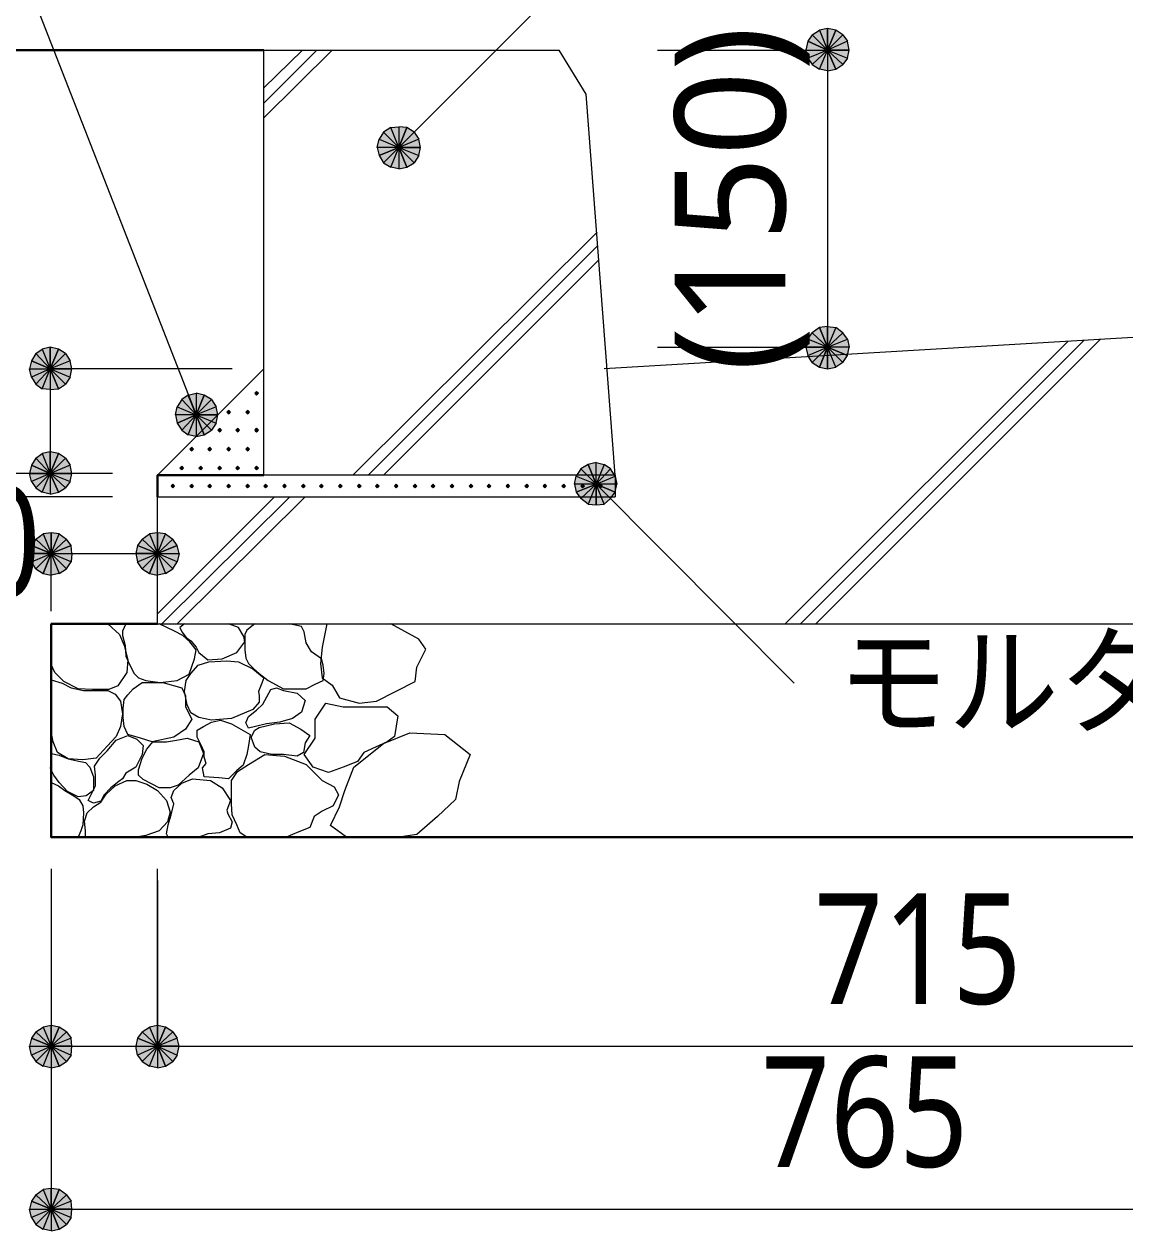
# Model space of a CAD drawing. Header units: millimetres. Extents: x 0 to 420, y 0 to 297.
# Drawn here: x 322.01 to 347.87, y 220.98 to 249.34 of the extents above; entities that cross this region are included whole.
import ezdxf
from ezdxf.enums import TextEntityAlignment as Align

# ---------------------------------------------------------------- set-up
doc = ezdxf.new("R2010")
doc.units = ezdxf.units.MM
doc.styles.add('kst32b', font='NotoSansJP-Variable.ttf')

msp = doc.modelspace()

# ---------------------------------------------------------------- hatches: boundary and pattern name
h = msp.add_hatch(color=7)
h.paths.add_polyline_path([(340.889, 249.237), (340.699, 249.195), (340.889, 248.729), (340.889, 249.237)])
h.paths.add_polyline_path([(340.699, 249.195), (340.889, 248.729), (340.529, 249.089), (340.699, 249.195)])
h.paths.add_polyline_path([(340.889, 248.729), (340.529, 249.089), (340.423, 248.941), (340.889, 248.729)])
for points in [[(341.08, 249.195), (340.889, 249.237), (340.889, 248.729), (341.08, 249.195)], [(330.348, 246.253), (330.454, 246.084), (330.814, 246.443), (330.348, 246.253)], [(322.813, 241.702), (322.622, 241.745), (322.622, 241.237), (322.813, 241.702)], [(340.699, 241.279), (340.889, 241.237), (340.889, 241.745), (340.699, 241.279)], [(327.47, 240.707), (327.448, 240.686), (327.427, 240.665), (327.448, 240.644), (327.47, 240.623), (327.491, 240.644), (327.512, 240.665), (327.491, 240.686), (327.47, 240.707)], [(326.813, 240.263), (326.792, 240.242), (326.771, 240.221), (326.792, 240.199), (326.813, 240.178), (326.834, 240.199), (326.856, 240.221), (326.834, 240.242), (326.813, 240.263)], [(327.258, 240.263), (327.237, 240.242), (327.216, 240.221), (327.237, 240.199), (327.258, 240.178), (327.279, 240.199), (327.3, 240.221), (327.279, 240.242), (327.258, 240.263)], [(325.607, 239.966), (325.713, 239.797), (326.051, 240.157), (325.607, 239.966)], [(326.602, 239.839), (326.58, 239.818), (326.559, 239.797), (326.58, 239.776), (326.602, 239.755), (326.623, 239.776), (326.644, 239.797), (326.623, 239.818), (326.602, 239.839)], [(327.025, 239.839), (327.004, 239.818), (326.983, 239.797), (327.004, 239.776), (327.025, 239.755), (327.046, 239.776), (327.067, 239.797), (327.046, 239.818), (327.025, 239.839)], [(327.47, 239.839), (327.448, 239.818), (327.427, 239.797), (327.448, 239.776), (327.47, 239.755), (327.491, 239.776), (327.512, 239.797), (327.491, 239.818), (327.47, 239.839)], [(325.946, 239.395), (325.924, 239.374), (325.903, 239.353), (325.924, 239.331), (325.946, 239.31), (325.967, 239.331), (325.988, 239.353), (325.967, 239.374), (325.946, 239.395)], [(326.369, 239.395), (326.348, 239.374), (326.327, 239.353), (326.348, 239.331), (326.369, 239.31), (326.39, 239.331), (326.411, 239.353), (326.39, 239.374), (326.369, 239.395)], [(326.813, 239.395), (326.792, 239.374), (326.771, 239.353), (326.792, 239.331), (326.813, 239.31), (326.834, 239.331), (326.856, 239.353), (326.834, 239.374), (326.813, 239.395)], [(327.258, 239.395), (327.237, 239.374), (327.216, 239.353), (327.237, 239.331), (327.258, 239.31), (327.279, 239.331), (327.3, 239.353), (327.279, 239.374), (327.258, 239.395)], [(322.813, 239.247), (322.622, 239.289), (322.622, 238.781), (322.813, 239.247)], [(325.713, 238.95), (325.691, 238.929), (325.67, 238.908), (325.691, 238.887), (325.713, 238.866), (325.734, 238.887), (325.755, 238.908), (325.734, 238.929), (325.713, 238.95)], [(326.157, 238.95), (326.136, 238.929), (326.115, 238.908), (326.136, 238.887), (326.157, 238.866), (326.178, 238.887), (326.2, 238.908), (326.178, 238.929), (326.157, 238.95)], [(326.602, 238.95), (326.58, 238.929), (326.559, 238.908), (326.58, 238.887), (326.602, 238.866), (326.623, 238.887), (326.644, 238.908), (326.623, 238.929), (326.602, 238.95)], [(327.025, 238.95), (327.004, 238.929), (326.983, 238.908), (327.004, 238.887), (327.025, 238.866), (327.046, 238.887), (327.067, 238.908), (327.046, 238.929), (327.025, 238.95)], [(327.47, 238.95), (327.448, 238.929), (327.427, 238.908), (327.448, 238.887), (327.47, 238.866), (327.491, 238.887), (327.512, 238.908), (327.491, 238.929), (327.47, 238.95)], [(335.259, 238.993), (335.089, 238.887), (335.449, 238.527), (335.259, 238.993)], [(325.501, 238.527), (325.48, 238.506), (325.459, 238.485), (325.48, 238.464), (325.501, 238.442), (325.522, 238.464), (325.543, 238.485), (325.522, 238.506), (325.501, 238.527)], [(325.946, 238.527), (325.924, 238.506), (325.903, 238.485), (325.924, 238.464), (325.946, 238.442), (325.967, 238.464), (325.988, 238.485), (325.967, 238.506), (325.946, 238.527)], [(326.369, 238.527), (326.348, 238.506), (326.327, 238.485), (326.348, 238.464), (326.369, 238.442), (326.39, 238.464), (326.411, 238.485), (326.39, 238.506), (326.369, 238.527)], [(326.813, 238.527), (326.792, 238.506), (326.771, 238.485), (326.792, 238.464), (326.813, 238.442), (326.834, 238.464), (326.856, 238.485), (326.834, 238.506), (326.813, 238.527)], [(327.258, 238.527), (327.237, 238.506), (327.216, 238.485), (327.237, 238.464), (327.258, 238.442), (327.279, 238.464), (327.3, 238.485), (327.279, 238.506), (327.258, 238.527)], [(327.681, 238.527), (327.66, 238.506), (327.639, 238.485), (327.66, 238.464), (327.681, 238.442), (327.702, 238.464), (327.723, 238.485), (327.702, 238.506), (327.681, 238.527)], [(328.126, 238.527), (328.104, 238.506), (328.083, 238.485), (328.104, 238.464), (328.126, 238.442), (328.147, 238.464), (328.168, 238.485), (328.147, 238.506), (328.126, 238.527)], [(328.57, 238.527), (328.549, 238.506), (328.528, 238.485), (328.549, 238.464), (328.57, 238.442), (328.591, 238.464), (328.612, 238.485), (328.591, 238.506), (328.57, 238.527)], [(328.994, 238.527), (328.972, 238.506), (328.951, 238.485), (328.972, 238.464), (328.994, 238.442), (329.015, 238.464), (329.036, 238.485), (329.015, 238.506), (328.994, 238.527)], [(329.438, 238.527), (329.417, 238.506), (329.396, 238.485), (329.417, 238.464), (329.438, 238.442), (329.459, 238.464), (329.48, 238.485), (329.459, 238.506), (329.438, 238.527)], [(329.882, 238.527), (329.861, 238.506), (329.84, 238.485), (329.861, 238.464), (329.882, 238.442), (329.904, 238.464), (329.925, 238.485), (329.904, 238.506), (329.882, 238.527)], [(330.306, 238.527), (330.285, 238.506), (330.263, 238.485), (330.285, 238.464), (330.306, 238.442), (330.327, 238.464), (330.348, 238.485), (330.327, 238.506), (330.306, 238.527)], [(330.75, 238.527), (330.729, 238.506), (330.708, 238.485), (330.729, 238.464), (330.75, 238.442), (330.771, 238.464), (330.793, 238.485), (330.771, 238.506), (330.75, 238.527)], [(331.195, 238.527), (331.174, 238.506), (331.153, 238.485), (331.174, 238.464), (331.195, 238.442), (331.216, 238.464), (331.237, 238.485), (331.216, 238.506), (331.195, 238.527)], [(331.618, 238.527), (331.597, 238.506), (331.576, 238.485), (331.597, 238.464), (331.618, 238.442), (331.639, 238.464), (331.661, 238.485), (331.639, 238.506), (331.618, 238.527)], [(332.063, 238.527), (332.041, 238.506), (332.02, 238.485), (332.041, 238.464), (332.063, 238.442), (332.084, 238.464), (332.105, 238.485), (332.084, 238.506), (332.063, 238.527)], [(332.507, 238.527), (332.486, 238.506), (332.465, 238.485), (332.486, 238.464), (332.507, 238.442), (332.528, 238.464), (332.55, 238.485), (332.528, 238.506), (332.507, 238.527)], [(332.93, 238.527), (332.909, 238.506), (332.888, 238.485), (332.909, 238.464), (332.93, 238.442), (332.952, 238.464), (332.973, 238.485), (332.952, 238.506), (332.93, 238.527)], [(333.375, 238.527), (333.354, 238.506), (333.333, 238.485), (333.354, 238.464), (333.375, 238.442), (333.396, 238.464), (333.417, 238.485), (333.396, 238.506), (333.375, 238.527)], [(333.82, 238.527), (333.798, 238.506), (333.777, 238.485), (333.798, 238.464), (333.82, 238.442), (333.841, 238.464), (333.862, 238.485), (333.841, 238.506), (333.82, 238.527)], [(334.243, 238.527), (334.222, 238.506), (334.201, 238.485), (334.222, 238.464), (334.243, 238.442), (334.264, 238.464), (334.285, 238.485), (334.264, 238.506), (334.243, 238.527)], [(334.687, 238.527), (334.666, 238.506), (334.645, 238.485), (334.666, 238.464), (334.687, 238.442), (334.709, 238.464), (334.73, 238.485), (334.709, 238.506), (334.687, 238.527)], [(335.132, 238.527), (335.111, 238.506), (335.089, 238.485), (335.111, 238.464), (335.132, 238.442), (335.153, 238.464), (335.174, 238.485), (335.153, 238.506), (335.132, 238.527)], [(335.555, 238.527), (335.534, 238.506), (335.513, 238.485), (335.534, 238.464), (335.555, 238.442), (335.576, 238.464), (335.597, 238.485), (335.576, 238.506), (335.555, 238.527)], [(322.178, 237.088), (322.136, 236.897), (322.644, 236.897), (322.178, 237.088)], [(324.675, 237.088), (324.633, 236.897), (325.141, 236.897), (324.675, 237.088)], [(322.834, 225.764), (322.644, 225.806), (322.644, 225.319), (322.834, 225.764)], [(325.332, 225.764), (325.141, 225.806), (325.141, 225.319), (325.332, 225.764)], [(322.834, 221.954), (322.644, 221.975), (322.644, 221.488), (322.834, 221.954)]]:
    msp.add_hatch(color=7).paths.add_polyline_path(points)
h = msp.add_hatch(color=7)
h.paths.add_polyline_path([(341.397, 248.729), (341.355, 248.941), (340.889, 248.729), (341.397, 248.729)])
h.paths.add_polyline_path([(341.355, 248.941), (340.889, 248.729), (341.249, 249.089), (341.355, 248.941)])
h.paths.add_polyline_path([(340.889, 248.729), (341.249, 249.089), (341.08, 249.195), (340.889, 248.729)])
h = msp.add_hatch(color=7)
h.paths.add_polyline_path([(340.423, 248.941), (340.381, 248.729), (340.889, 248.729), (340.423, 248.941)])
h.paths.add_polyline_path([(340.381, 248.729), (340.889, 248.729), (340.423, 248.539), (340.381, 248.729)])
h.paths.add_polyline_path([(340.889, 248.729), (340.423, 248.539), (340.529, 248.391), (340.889, 248.729)])
h = msp.add_hatch(color=7)
h.paths.add_polyline_path([(340.529, 248.391), (340.699, 248.285), (340.889, 248.729), (340.529, 248.391)])
h.paths.add_polyline_path([(340.699, 248.285), (340.889, 248.729), (340.889, 248.243), (340.699, 248.285)])
h.paths.add_polyline_path([(340.889, 248.729), (340.889, 248.243), (341.08, 248.285), (340.889, 248.729)])
h = msp.add_hatch(color=7)
h.paths.add_polyline_path([(341.08, 248.285), (341.249, 248.391), (340.889, 248.729), (341.08, 248.285)])
h.paths.add_polyline_path([(341.249, 248.391), (340.889, 248.729), (341.355, 248.539), (341.249, 248.391)])
h.paths.add_polyline_path([(340.889, 248.729), (341.355, 248.539), (341.397, 248.729), (340.889, 248.729)])
h = msp.add_hatch(color=7)
h.paths.add_polyline_path([(330.454, 246.803), (330.348, 246.634), (330.814, 246.443), (330.454, 246.803)])
h.paths.add_polyline_path([(330.348, 246.634), (330.814, 246.443), (330.306, 246.443), (330.348, 246.634)])
h.paths.add_polyline_path([(330.814, 246.443), (330.306, 246.443), (330.348, 246.253), (330.814, 246.443)])
h = msp.add_hatch(color=7)
h.paths.add_polyline_path([(331.004, 246.909), (330.814, 246.93), (330.814, 246.443), (331.004, 246.909)])
h.paths.add_polyline_path([(330.814, 246.93), (330.814, 246.443), (330.623, 246.909), (330.814, 246.93)])
h.paths.add_polyline_path([(330.814, 246.443), (330.623, 246.909), (330.454, 246.803), (330.814, 246.443)])
h = msp.add_hatch(color=7)
h.paths.add_polyline_path([(331.322, 246.443), (331.279, 246.634), (330.814, 246.443), (331.322, 246.443)])
h.paths.add_polyline_path([(331.279, 246.634), (330.814, 246.443), (331.174, 246.803), (331.279, 246.634)])
h.paths.add_polyline_path([(330.814, 246.443), (331.174, 246.803), (331.004, 246.909), (330.814, 246.443)])
h = msp.add_hatch(color=7)
h.paths.add_polyline_path([(330.454, 246.084), (330.623, 245.978), (330.814, 246.443), (330.454, 246.084)])
h.paths.add_polyline_path([(330.623, 245.978), (330.814, 246.443), (330.814, 245.936), (330.623, 245.978)])
h.paths.add_polyline_path([(330.814, 246.443), (330.814, 245.936), (331.004, 245.978), (330.814, 246.443)])
h = msp.add_hatch(color=7)
h.paths.add_polyline_path([(331.004, 245.978), (331.174, 246.084), (330.814, 246.443), (331.004, 245.978)])
h.paths.add_polyline_path([(331.174, 246.084), (330.814, 246.443), (331.279, 246.253), (331.174, 246.084)])
h.paths.add_polyline_path([(330.814, 246.443), (331.279, 246.253), (331.322, 246.443), (330.814, 246.443)])
h = msp.add_hatch(color=7)
h.paths.add_polyline_path([(340.699, 242.21), (340.529, 242.083), (340.889, 241.745), (340.699, 242.21)])
h.paths.add_polyline_path([(340.529, 242.083), (340.889, 241.745), (340.423, 241.935), (340.529, 242.083)])
h.paths.add_polyline_path([(340.889, 241.745), (340.423, 241.935), (340.381, 241.745), (340.889, 241.745)])
h = msp.add_hatch(color=7)
h.paths.add_polyline_path([(341.249, 242.083), (341.08, 242.21), (340.889, 241.745), (341.249, 242.083)])
h.paths.add_polyline_path([(341.08, 242.21), (340.889, 241.745), (340.889, 242.231), (341.08, 242.21)])
h.paths.add_polyline_path([(340.889, 241.745), (340.889, 242.231), (340.699, 242.21), (340.889, 241.745)])
h = msp.add_hatch(color=7)
h.paths.add_polyline_path([(341.355, 241.554), (341.397, 241.745), (340.889, 241.745), (341.355, 241.554)])
h.paths.add_polyline_path([(341.397, 241.745), (340.889, 241.745), (341.355, 241.935), (341.397, 241.745)])
h.paths.add_polyline_path([(340.889, 241.745), (341.355, 241.935), (341.249, 242.083), (340.889, 241.745)])
h = msp.add_hatch(color=7)
h.paths.add_polyline_path([(322.622, 241.745), (322.432, 241.702), (322.622, 241.237), (322.622, 241.745)])
h.paths.add_polyline_path([(322.432, 241.702), (322.622, 241.237), (322.284, 241.596), (322.432, 241.702)])
h.paths.add_polyline_path([(322.622, 241.237), (322.284, 241.596), (322.178, 241.427), (322.622, 241.237)])
h = msp.add_hatch(color=7)
h.paths.add_polyline_path([(323.13, 241.237), (323.088, 241.427), (322.622, 241.237), (323.13, 241.237)])
h.paths.add_polyline_path([(323.088, 241.427), (322.622, 241.237), (322.982, 241.596), (323.088, 241.427)])
h.paths.add_polyline_path([(322.622, 241.237), (322.982, 241.596), (322.813, 241.702), (322.622, 241.237)])
h = msp.add_hatch(color=7)
h.paths.add_polyline_path([(340.381, 241.745), (340.423, 241.554), (340.889, 241.745), (340.381, 241.745)])
h.paths.add_polyline_path([(340.423, 241.554), (340.889, 241.745), (340.529, 241.385), (340.423, 241.554)])
h.paths.add_polyline_path([(340.889, 241.745), (340.529, 241.385), (340.699, 241.279), (340.889, 241.745)])
h = msp.add_hatch(color=7)
h.paths.add_polyline_path([(340.889, 241.237), (341.08, 241.279), (340.889, 241.745), (340.889, 241.237)])
h.paths.add_polyline_path([(341.08, 241.279), (340.889, 241.745), (341.249, 241.385), (341.08, 241.279)])
h.paths.add_polyline_path([(340.889, 241.745), (341.249, 241.385), (341.355, 241.554), (340.889, 241.745)])
h = msp.add_hatch(color=7)
h.paths.add_polyline_path([(322.178, 241.427), (322.136, 241.237), (322.622, 241.237), (322.178, 241.427)])
h.paths.add_polyline_path([(322.136, 241.237), (322.622, 241.237), (322.178, 241.046), (322.136, 241.237)])
h.paths.add_polyline_path([(322.622, 241.237), (322.178, 241.046), (322.284, 240.877), (322.622, 241.237)])
h = msp.add_hatch(color=7)
h.paths.add_polyline_path([(322.284, 240.877), (322.432, 240.771), (322.622, 241.237), (322.284, 240.877)])
h.paths.add_polyline_path([(322.432, 240.771), (322.622, 241.237), (322.622, 240.75), (322.432, 240.771)])
h.paths.add_polyline_path([(322.622, 241.237), (322.622, 240.75), (322.813, 240.771), (322.622, 241.237)])
h = msp.add_hatch(color=7)
h.paths.add_polyline_path([(322.813, 240.771), (322.982, 240.877), (322.622, 241.237), (322.813, 240.771)])
h.paths.add_polyline_path([(322.982, 240.877), (322.622, 241.237), (323.088, 241.046), (322.982, 240.877)])
h.paths.add_polyline_path([(322.622, 241.237), (323.088, 241.046), (323.13, 241.237), (322.622, 241.237)])
h = msp.add_hatch(color=7)
h.paths.add_polyline_path([(325.713, 240.517), (325.607, 240.347), (326.051, 240.157), (325.713, 240.517)])
h.paths.add_polyline_path([(325.607, 240.347), (326.051, 240.157), (325.564, 240.157), (325.607, 240.347)])
h.paths.add_polyline_path([(326.051, 240.157), (325.564, 240.157), (325.607, 239.966), (326.051, 240.157)])
h = msp.add_hatch(color=7)
h.paths.add_polyline_path([(326.242, 240.623), (326.051, 240.665), (326.051, 240.157), (326.242, 240.623)])
h.paths.add_polyline_path([(326.051, 240.665), (326.051, 240.157), (325.861, 240.623), (326.051, 240.665)])
h.paths.add_polyline_path([(326.051, 240.157), (325.861, 240.623), (325.713, 240.517), (326.051, 240.157)])
h = msp.add_hatch(color=7)
h.paths.add_polyline_path([(326.559, 240.157), (326.517, 240.347), (326.051, 240.157), (326.559, 240.157)])
h.paths.add_polyline_path([(326.517, 240.347), (326.051, 240.157), (326.411, 240.517), (326.517, 240.347)])
h.paths.add_polyline_path([(326.051, 240.157), (326.411, 240.517), (326.242, 240.623), (326.051, 240.157)])
h = msp.add_hatch(color=7)
h.paths.add_polyline_path([(325.713, 239.797), (325.861, 239.691), (326.051, 240.157), (325.713, 239.797)])
h.paths.add_polyline_path([(325.861, 239.691), (326.051, 240.157), (326.051, 239.649), (325.861, 239.691)])
h.paths.add_polyline_path([(326.051, 240.157), (326.051, 239.649), (326.242, 239.691), (326.051, 240.157)])
h = msp.add_hatch(color=7)
h.paths.add_polyline_path([(326.242, 239.691), (326.411, 239.797), (326.051, 240.157), (326.242, 239.691)])
h.paths.add_polyline_path([(326.411, 239.797), (326.051, 240.157), (326.517, 239.966), (326.411, 239.797)])
h.paths.add_polyline_path([(326.051, 240.157), (326.517, 239.966), (326.559, 240.157), (326.051, 240.157)])
h = msp.add_hatch(color=7)
h.paths.add_polyline_path([(322.622, 239.289), (322.432, 239.247), (322.622, 238.781), (322.622, 239.289)])
h.paths.add_polyline_path([(322.432, 239.247), (322.622, 238.781), (322.284, 239.141), (322.432, 239.247)])
h.paths.add_polyline_path([(322.622, 238.781), (322.284, 239.141), (322.178, 238.972), (322.622, 238.781)])
h = msp.add_hatch(color=7)
h.paths.add_polyline_path([(323.13, 238.781), (323.088, 238.972), (322.622, 238.781), (323.13, 238.781)])
h.paths.add_polyline_path([(323.088, 238.972), (322.622, 238.781), (322.982, 239.141), (323.088, 238.972)])
h.paths.add_polyline_path([(322.622, 238.781), (322.982, 239.141), (322.813, 239.247), (322.622, 238.781)])
h = msp.add_hatch(color=7)
h.paths.add_polyline_path([(322.178, 238.972), (322.136, 238.781), (322.622, 238.781), (322.178, 238.972)])
h.paths.add_polyline_path([(322.136, 238.781), (322.622, 238.781), (322.178, 238.591), (322.136, 238.781)])
h.paths.add_polyline_path([(322.622, 238.781), (322.178, 238.591), (322.284, 238.442), (322.622, 238.781)])
h = msp.add_hatch(color=7)
h.paths.add_polyline_path([(335.089, 238.887), (334.984, 238.718), (335.449, 238.527), (335.089, 238.887)])
h.paths.add_polyline_path([(334.984, 238.718), (335.449, 238.527), (334.941, 238.527), (334.984, 238.718)])
h.paths.add_polyline_path([(335.449, 238.527), (334.941, 238.527), (334.984, 238.337), (335.449, 238.527)])
h = msp.add_hatch(color=7)
h.paths.add_polyline_path([(335.788, 238.887), (335.64, 238.993), (335.449, 238.527), (335.788, 238.887)])
h.paths.add_polyline_path([(335.64, 238.993), (335.449, 238.527), (335.449, 239.035), (335.64, 238.993)])
h.paths.add_polyline_path([(335.449, 238.527), (335.449, 239.035), (335.259, 238.993), (335.449, 238.527)])
h = msp.add_hatch(color=7)
h.paths.add_polyline_path([(335.894, 238.337), (335.936, 238.527), (335.449, 238.527), (335.894, 238.337)])
h.paths.add_polyline_path([(335.936, 238.527), (335.449, 238.527), (335.894, 238.718), (335.936, 238.527)])
h.paths.add_polyline_path([(335.449, 238.527), (335.894, 238.718), (335.788, 238.887), (335.449, 238.527)])
h = msp.add_hatch(color=7)
h.paths.add_polyline_path([(322.284, 238.442), (322.432, 238.337), (322.622, 238.781), (322.284, 238.442)])
h.paths.add_polyline_path([(322.432, 238.337), (322.622, 238.781), (322.622, 238.294), (322.432, 238.337)])
h.paths.add_polyline_path([(322.622, 238.781), (322.622, 238.294), (322.813, 238.337), (322.622, 238.781)])
h = msp.add_hatch(color=7)
h.paths.add_polyline_path([(322.813, 238.337), (322.982, 238.442), (322.622, 238.781), (322.813, 238.337)])
h.paths.add_polyline_path([(322.982, 238.442), (322.622, 238.781), (323.088, 238.591), (322.982, 238.442)])
h.paths.add_polyline_path([(322.622, 238.781), (323.088, 238.591), (323.13, 238.781), (322.622, 238.781)])
h = msp.add_hatch(color=7)
h.paths.add_polyline_path([(334.984, 238.337), (335.089, 238.188), (335.449, 238.527), (334.984, 238.337)])
h.paths.add_polyline_path([(335.089, 238.188), (335.449, 238.527), (335.259, 238.062), (335.089, 238.188)])
h.paths.add_polyline_path([(335.449, 238.527), (335.259, 238.062), (335.449, 238.04), (335.449, 238.527)])
h = msp.add_hatch(color=7)
h.paths.add_polyline_path([(335.449, 238.04), (335.64, 238.062), (335.449, 238.527), (335.449, 238.04)])
h.paths.add_polyline_path([(335.64, 238.062), (335.449, 238.527), (335.788, 238.188), (335.64, 238.062)])
h.paths.add_polyline_path([(335.449, 238.527), (335.788, 238.188), (335.894, 238.337), (335.449, 238.527)])
h = msp.add_hatch(color=7)
h.paths.add_polyline_path([(322.644, 237.384), (322.453, 237.363), (322.644, 236.897), (322.644, 237.384)])
h.paths.add_polyline_path([(322.453, 237.363), (322.644, 236.897), (322.284, 237.236), (322.453, 237.363)])
h.paths.add_polyline_path([(322.644, 236.897), (322.284, 237.236), (322.178, 237.088), (322.644, 236.897)])
h = msp.add_hatch(color=7)
h.paths.add_polyline_path([(323.109, 237.088), (323.003, 237.236), (322.644, 236.897), (323.109, 237.088)])
h.paths.add_polyline_path([(323.003, 237.236), (322.644, 236.897), (322.834, 237.363), (323.003, 237.236)])
h.paths.add_polyline_path([(322.644, 236.897), (322.834, 237.363), (322.644, 237.384), (322.644, 236.897)])
h = msp.add_hatch(color=7)
h.paths.add_polyline_path([(325.141, 237.384), (324.951, 237.363), (325.141, 236.897), (325.141, 237.384)])
h.paths.add_polyline_path([(324.951, 237.363), (325.141, 236.897), (324.781, 237.236), (324.951, 237.363)])
h.paths.add_polyline_path([(325.141, 236.897), (324.781, 237.236), (324.675, 237.088), (325.141, 236.897)])
h = msp.add_hatch(color=7)
h.paths.add_polyline_path([(325.607, 237.088), (325.501, 237.236), (325.141, 236.897), (325.607, 237.088)])
h.paths.add_polyline_path([(325.501, 237.236), (325.141, 236.897), (325.332, 237.363), (325.501, 237.236)])
h.paths.add_polyline_path([(325.141, 236.897), (325.332, 237.363), (325.141, 237.384), (325.141, 236.897)])
h = msp.add_hatch(color=7)
h.paths.add_polyline_path([(322.136, 236.897), (322.178, 236.707), (322.644, 236.897), (322.136, 236.897)])
h.paths.add_polyline_path([(322.178, 236.707), (322.644, 236.897), (322.284, 236.537), (322.178, 236.707)])
h.paths.add_polyline_path([(322.644, 236.897), (322.284, 236.537), (322.453, 236.432), (322.644, 236.897)])
h = msp.add_hatch(color=7)
h.paths.add_polyline_path([(322.453, 236.432), (322.644, 236.389), (322.644, 236.897), (322.453, 236.432)])
h.paths.add_polyline_path([(322.644, 236.389), (322.644, 236.897), (322.834, 236.432), (322.644, 236.389)])
h.paths.add_polyline_path([(322.644, 236.897), (322.834, 236.432), (323.003, 236.537), (322.644, 236.897)])
h = msp.add_hatch(color=7)
h.paths.add_polyline_path([(323.003, 236.537), (323.109, 236.707), (322.644, 236.897), (323.003, 236.537)])
h.paths.add_polyline_path([(323.109, 236.707), (322.644, 236.897), (323.13, 236.897), (323.109, 236.707)])
h.paths.add_polyline_path([(322.644, 236.897), (323.13, 236.897), (323.109, 237.088), (322.644, 236.897)])
h = msp.add_hatch(color=7)
h.paths.add_polyline_path([(324.633, 236.897), (324.675, 236.707), (325.141, 236.897), (324.633, 236.897)])
h.paths.add_polyline_path([(324.675, 236.707), (325.141, 236.897), (324.781, 236.537), (324.675, 236.707)])
h.paths.add_polyline_path([(325.141, 236.897), (324.781, 236.537), (324.951, 236.432), (325.141, 236.897)])
h = msp.add_hatch(color=7)
h.paths.add_polyline_path([(324.951, 236.432), (325.141, 236.389), (325.141, 236.897), (324.951, 236.432)])
h.paths.add_polyline_path([(325.141, 236.389), (325.141, 236.897), (325.332, 236.432), (325.141, 236.389)])
h.paths.add_polyline_path([(325.141, 236.897), (325.332, 236.432), (325.501, 236.537), (325.141, 236.897)])
h = msp.add_hatch(color=7)
h.paths.add_polyline_path([(325.501, 236.537), (325.607, 236.707), (325.141, 236.897), (325.501, 236.537)])
h.paths.add_polyline_path([(325.607, 236.707), (325.141, 236.897), (325.649, 236.897), (325.607, 236.707)])
h.paths.add_polyline_path([(325.141, 236.897), (325.649, 236.897), (325.607, 237.088), (325.141, 236.897)])
h = msp.add_hatch(color=7)
h.paths.add_polyline_path([(322.644, 225.806), (322.453, 225.764), (322.644, 225.319), (322.644, 225.806)])
h.paths.add_polyline_path([(322.453, 225.764), (322.644, 225.319), (322.284, 225.658), (322.453, 225.764)])
h.paths.add_polyline_path([(322.644, 225.319), (322.284, 225.658), (322.178, 225.51), (322.644, 225.319)])
h = msp.add_hatch(color=7)
h.paths.add_polyline_path([(323.13, 225.319), (323.109, 225.51), (322.644, 225.319), (323.13, 225.319)])
h.paths.add_polyline_path([(323.109, 225.51), (322.644, 225.319), (323.003, 225.658), (323.109, 225.51)])
h.paths.add_polyline_path([(322.644, 225.319), (323.003, 225.658), (322.834, 225.764), (322.644, 225.319)])
h = msp.add_hatch(color=7)
h.paths.add_polyline_path([(325.141, 225.806), (324.951, 225.764), (325.141, 225.319), (325.141, 225.806)])
h.paths.add_polyline_path([(324.951, 225.764), (325.141, 225.319), (324.781, 225.658), (324.951, 225.764)])
h.paths.add_polyline_path([(325.141, 225.319), (324.781, 225.658), (324.675, 225.51), (325.141, 225.319)])
h = msp.add_hatch(color=7)
h.paths.add_polyline_path([(325.649, 225.319), (325.607, 225.51), (325.141, 225.319), (325.649, 225.319)])
h.paths.add_polyline_path([(325.607, 225.51), (325.141, 225.319), (325.501, 225.658), (325.607, 225.51)])
h.paths.add_polyline_path([(325.141, 225.319), (325.501, 225.658), (325.332, 225.764), (325.141, 225.319)])
h = msp.add_hatch(color=7)
h.paths.add_polyline_path([(322.178, 225.51), (322.136, 225.319), (322.644, 225.319), (322.178, 225.51)])
h.paths.add_polyline_path([(322.136, 225.319), (322.644, 225.319), (322.178, 225.107), (322.136, 225.319)])
h.paths.add_polyline_path([(322.644, 225.319), (322.178, 225.107), (322.284, 224.959), (322.644, 225.319)])
h = msp.add_hatch(color=7)
h.paths.add_polyline_path([(324.675, 225.51), (324.633, 225.319), (325.141, 225.319), (324.675, 225.51)])
h.paths.add_polyline_path([(324.633, 225.319), (325.141, 225.319), (324.675, 225.107), (324.633, 225.319)])
h.paths.add_polyline_path([(325.141, 225.319), (324.675, 225.107), (324.781, 224.959), (325.141, 225.319)])
h = msp.add_hatch(color=7)
h.paths.add_polyline_path([(322.284, 224.959), (322.453, 224.854), (322.644, 225.319), (322.284, 224.959)])
h.paths.add_polyline_path([(322.453, 224.854), (322.644, 225.319), (322.644, 224.811), (322.453, 224.854)])
h.paths.add_polyline_path([(322.644, 225.319), (322.644, 224.811), (322.834, 224.854), (322.644, 225.319)])
h = msp.add_hatch(color=7)
h.paths.add_polyline_path([(322.834, 224.854), (323.003, 224.959), (322.644, 225.319), (322.834, 224.854)])
h.paths.add_polyline_path([(323.003, 224.959), (322.644, 225.319), (323.109, 225.107), (323.003, 224.959)])
h.paths.add_polyline_path([(322.644, 225.319), (323.109, 225.107), (323.13, 225.319), (322.644, 225.319)])
h = msp.add_hatch(color=7)
h.paths.add_polyline_path([(324.781, 224.959), (324.951, 224.854), (325.141, 225.319), (324.781, 224.959)])
h.paths.add_polyline_path([(324.951, 224.854), (325.141, 225.319), (325.141, 224.811), (324.951, 224.854)])
h.paths.add_polyline_path([(325.141, 225.319), (325.141, 224.811), (325.332, 224.854), (325.141, 225.319)])
h = msp.add_hatch(color=7)
h.paths.add_polyline_path([(325.332, 224.854), (325.501, 224.959), (325.141, 225.319), (325.332, 224.854)])
h.paths.add_polyline_path([(325.501, 224.959), (325.141, 225.319), (325.607, 225.107), (325.501, 224.959)])
h.paths.add_polyline_path([(325.141, 225.319), (325.607, 225.107), (325.649, 225.319), (325.141, 225.319)])
h = msp.add_hatch(color=7)
h.paths.add_polyline_path([(322.644, 221.975), (322.453, 221.954), (322.644, 221.488), (322.644, 221.975)])
h.paths.add_polyline_path([(322.453, 221.954), (322.644, 221.488), (322.284, 221.827), (322.453, 221.954)])
h.paths.add_polyline_path([(322.644, 221.488), (322.284, 221.827), (322.178, 221.679), (322.644, 221.488)])
h = msp.add_hatch(color=7)
h.paths.add_polyline_path([(323.13, 221.488), (323.109, 221.679), (322.644, 221.488), (323.13, 221.488)])
h.paths.add_polyline_path([(323.109, 221.679), (322.644, 221.488), (323.003, 221.827), (323.109, 221.679)])
h.paths.add_polyline_path([(322.644, 221.488), (323.003, 221.827), (322.834, 221.954), (322.644, 221.488)])
h = msp.add_hatch(color=7)
h.paths.add_polyline_path([(322.178, 221.679), (322.136, 221.488), (322.644, 221.488), (322.178, 221.679)])
h.paths.add_polyline_path([(322.136, 221.488), (322.644, 221.488), (322.178, 221.297), (322.136, 221.488)])
h.paths.add_polyline_path([(322.644, 221.488), (322.178, 221.297), (322.284, 221.128), (322.644, 221.488)])
h = msp.add_hatch(color=7)
h.paths.add_polyline_path([(322.284, 221.128), (322.453, 221.022), (322.644, 221.488), (322.284, 221.128)])
h.paths.add_polyline_path([(322.453, 221.022), (322.644, 221.488), (322.644, 220.98), (322.453, 221.022)])
h.paths.add_polyline_path([(322.644, 221.488), (322.644, 220.98), (322.834, 221.022), (322.644, 221.488)])
h = msp.add_hatch(color=7)
h.paths.add_polyline_path([(322.834, 221.022), (323.003, 221.128), (322.644, 221.488), (322.834, 221.022)])
h.paths.add_polyline_path([(323.003, 221.128), (322.644, 221.488), (323.109, 221.297), (323.003, 221.128)])
h.paths.add_polyline_path([(322.644, 221.488), (323.109, 221.297), (323.13, 221.488), (322.644, 221.488)])

# ---------------------------------------------------------------- linework, layer by layer
at = {"lineweight": 13}
for points in [[(330.814, 246.443), (347.197, 262.826)], [(326.073, 240.115), (318.156, 260.371)], [(326.178, 248.729), (313.711, 248.729)], [(327.639, 238.739), (327.639, 248.729), (334.581, 248.729)], [(327.639, 247.84), (328.549, 248.729)], [(327.639, 247.142), (329.248, 248.729)], [(327.639, 247.481), (328.888, 248.729)], [(335.894, 238.739), (335.216, 247.692), (334.581, 248.729)], [(336.889, 248.729), (340.889, 248.729), (340.889, 241.745)], [(327.639, 242.993), (327.639, 246.041)], [(335.471, 244.454), (329.734, 238.739)], [(330.094, 238.739), (335.492, 244.136)], [(335.513, 243.798), (330.454, 238.739)], [(360.892, 235.733), (360.892, 242.739), (335.64, 241.237)], [(340.254, 235.246), (346.922, 241.914)], [(340.614, 235.246), (347.303, 241.935)], [(336.889, 241.745), (340.889, 241.745)], [(339.894, 235.246), (346.541, 241.893)], [(326.898, 241.237), (322.622, 241.237)], [(322.622, 241.237), (322.622, 238.781)], [(327.639, 241.237), (325.141, 238.739)], [(324.083, 238.781), (313.754, 238.781)], [(335.894, 238.739), (327.639, 238.739)], [(335.449, 238.527), (340.106, 233.849)], [(335.894, 238.739), (335.894, 238.231)], [(324.083, 238.231), (313.754, 238.231)], [(325.141, 235.246), (325.141, 238.231), (335.894, 238.231)], [(325.141, 235.479), (327.893, 238.231)], [(325.247, 235.246), (328.253, 238.231)], [(325.607, 235.246), (328.612, 238.231)], [(322.644, 235.543), (322.644, 236.897), (325.141, 236.897)], [(323.977, 235.246), (324.252, 234.992), (324.358, 234.738), (324.443, 234.4), (324.421, 234.103), (324.21, 233.786), (323.998, 233.701), (323.617, 233.701), (323.279, 233.722), (322.94, 233.892), (322.728, 234.103), (322.644, 234.294)], [(324.4, 235.246), (324.316, 235.077), (324.316, 234.971), (324.379, 234.738), (324.4, 234.484), (324.485, 234.294), (324.591, 234.082), (324.697, 233.976), (324.866, 233.913), (325.205, 233.871), (325.607, 233.913), (325.882, 234.061), (326.009, 234.421), (326.051, 234.632), (325.903, 234.823), (325.734, 234.971), (325.543, 235.077), (325.184, 235.246)], [(324.887, 235.246), (360.892, 235.246)], [(325.776, 235.246), (325.67, 235.162), (325.713, 235.056), (325.819, 234.929), (325.924, 234.844), (326.051, 234.696), (326.115, 234.569), (326.327, 234.4), (326.665, 234.421), (327.004, 234.569), (327.194, 234.823), (327.173, 234.95), (327.046, 235.162), (326.813, 235.246)], [(327.427, 235.246), (327.237, 235.098), (327.194, 234.992), (327.194, 234.823), (327.194, 234.632), (327.216, 234.442), (327.279, 234.315), (327.406, 234.188), (327.533, 234.082), (327.745, 233.913), (328.104, 233.722), (328.634, 233.722), (328.845, 233.828), (329.036, 233.913), (329.057, 234.082), (329.036, 234.273), (328.994, 234.421), (328.761, 234.59), (328.634, 234.802), (328.591, 235.056), (328.528, 235.183), (328.232, 235.246)], [(329.121, 235.246), (329.015, 234.696), (328.972, 234.315), (329.015, 233.976), (329.248, 233.807), (329.417, 233.511), (329.882, 233.384), (330.285, 233.426), (331.195, 233.892), (331.237, 234.23), (331.449, 234.654), (331.279, 234.887), (330.623, 235.246)], [(322.644, 233.934), (322.898, 233.849), (323.109, 233.743), (323.405, 233.68), (323.681, 233.68), (323.977, 233.68), (324.146, 233.595), (324.273, 233.426), (324.316, 233.13), (324.273, 232.833), (324.168, 232.6), (323.956, 232.368), (323.702, 232.092), (323.384, 232.05), (323.046, 232.071), (322.792, 232.22), (322.686, 232.473), (322.644, 232.706)], [(329.586, 230.23), (329.205, 230.505), (329.417, 230.949), (329.544, 231.33), (329.755, 231.881), (330.454, 232.431), (331.068, 232.685), (331.893, 232.643), (332.486, 232.177), (332.232, 231.542), (332.147, 231.119), (331.724, 230.717), (331.237, 230.293), (330.814, 230.23)], [(322.644, 232.198), (322.834, 232.156), (323.046, 232.071), (323.257, 232.029), (323.448, 231.987), (323.554, 231.881), (323.638, 231.648), (323.638, 231.33), (323.469, 231.204), (323.279, 231.182), (323.025, 231.309), (322.834, 231.521), (322.707, 231.69), (322.622, 231.86)], [(327.237, 230.23), (327.088, 230.336), (327.004, 230.526), (326.898, 230.759), (326.877, 231.013), (326.877, 231.33), (326.877, 231.563), (327.025, 231.775), (327.279, 231.944), (327.66, 232.177), (328.126, 232.135), (328.634, 231.944), (329.015, 231.563), (329.29, 231.415), (329.396, 231.225), (329.269, 230.971), (329.015, 230.844), (328.824, 230.717), (328.718, 230.463), (328.464, 230.357), (328.168, 230.23)], [(322.644, 231.521), (322.813, 231.436), (322.961, 231.33), (323.173, 231.204), (323.3, 231.119), (323.384, 230.971), (323.405, 230.801), (323.384, 230.526), (323.342, 230.378), (323.279, 230.23)], [(323.448, 230.23), (323.448, 230.378), (323.427, 230.611), (323.49, 230.801), (323.638, 230.949), (323.808, 231.055), (323.935, 231.246), (324.146, 231.436), (324.421, 231.563), (324.633, 231.563), (324.887, 231.479), (325.141, 231.33), (325.353, 231.098), (325.437, 230.822), (325.374, 230.59), (325.184, 230.378), (324.866, 230.272), (324.633, 230.23)], [(325.395, 230.23), (325.353, 230.314), (325.395, 230.526), (325.459, 230.759), (325.522, 231.013), (325.459, 231.161), (325.522, 231.33), (325.713, 231.5), (325.967, 231.606), (326.39, 231.563), (326.665, 231.394), (326.856, 231.098), (326.771, 230.865), (326.792, 230.78), (326.898, 230.59), (326.856, 230.441), (326.602, 230.336), (326.327, 230.314), (326.115, 230.23)], [(322.644, 229.489), (322.644, 221.488)], [(322.644, 225.319), (325.141, 225.319), (325.141, 229.489)], [(325.141, 229.214), (325.141, 225.298)], [(325.141, 225.319), (360.892, 225.319)], [(322.644, 221.488), (360.892, 221.488)]]:
    msp.add_lwpolyline(points, dxfattribs=at)
at = {"lineweight": 0}
for points in [[(340.889, 248.729), (340.529, 249.089), (340.423, 248.941)], [(340.699, 249.195), (340.889, 248.729), (340.529, 249.089)], [(340.889, 249.237), (340.699, 249.195), (340.889, 248.729)], [(341.08, 249.195), (340.889, 249.237), (340.889, 248.729)], [(340.889, 248.729), (341.249, 249.089), (341.08, 249.195)], [(341.355, 248.941), (340.889, 248.729), (341.249, 249.089)], [(340.423, 248.941), (340.381, 248.729), (340.889, 248.729)], [(340.381, 248.729), (340.889, 248.729), (340.423, 248.539)], [(340.889, 248.729), (340.423, 248.539), (340.529, 248.391)], [(340.529, 248.391), (340.699, 248.285), (340.889, 248.729)], [(340.699, 248.285), (340.889, 248.729), (340.889, 248.243)], [(341.397, 248.729), (341.355, 248.941), (340.889, 248.729)], [(340.889, 248.729), (340.889, 248.243), (341.08, 248.285)], [(341.08, 248.285), (341.249, 248.391), (340.889, 248.729)], [(341.249, 248.391), (340.889, 248.729), (341.355, 248.539)], [(340.889, 248.729), (341.355, 248.539), (341.397, 248.729)], [(330.454, 246.803), (330.348, 246.634), (330.814, 246.443)], [(330.814, 246.443), (330.623, 246.909), (330.454, 246.803)], [(330.814, 246.93), (330.814, 246.443), (330.623, 246.909)], [(331.004, 246.909), (330.814, 246.93), (330.814, 246.443)], [(330.814, 246.443), (331.174, 246.803), (331.004, 246.909)], [(331.279, 246.634), (330.814, 246.443), (331.174, 246.803)], [(330.348, 246.634), (330.814, 246.443), (330.306, 246.443)], [(331.322, 246.443), (331.279, 246.634), (330.814, 246.443)], [(330.814, 246.443), (330.306, 246.443), (330.348, 246.253)], [(330.348, 246.253), (330.454, 246.084), (330.814, 246.443)], [(330.454, 246.084), (330.623, 245.978), (330.814, 246.443)], [(330.623, 245.978), (330.814, 246.443), (330.814, 245.936)], [(330.814, 246.443), (330.814, 245.936), (331.004, 245.978)], [(331.004, 245.978), (331.174, 246.084), (330.814, 246.443)], [(331.174, 246.084), (330.814, 246.443), (331.279, 246.253)], [(330.814, 246.443), (331.279, 246.253), (331.322, 246.443)], [(340.699, 242.21), (340.529, 242.083), (340.889, 241.745)], [(340.889, 241.745), (340.889, 242.231), (340.699, 242.21)], [(341.08, 242.21), (340.889, 241.745), (340.889, 242.231)], [(341.249, 242.083), (341.08, 242.21), (340.889, 241.745)], [(340.889, 241.745), (340.423, 241.935), (340.381, 241.745)], [(340.529, 242.083), (340.889, 241.745), (340.423, 241.935)], [(340.889, 241.745), (341.355, 241.935), (341.249, 242.083)], [(341.397, 241.745), (340.889, 241.745), (341.355, 241.935)], [(322.432, 241.702), (322.622, 241.237), (322.284, 241.596)], [(322.622, 241.745), (322.432, 241.702), (322.622, 241.237)], [(322.813, 241.702), (322.622, 241.745), (322.622, 241.237)], [(322.622, 241.237), (322.982, 241.596), (322.813, 241.702)], [(340.381, 241.745), (340.423, 241.554), (340.889, 241.745)], [(340.423, 241.554), (340.889, 241.745), (340.529, 241.385)], [(340.889, 241.745), (340.529, 241.385), (340.699, 241.279)], [(340.699, 241.279), (340.889, 241.237), (340.889, 241.745)], [(340.889, 241.237), (341.08, 241.279), (340.889, 241.745)], [(341.08, 241.279), (340.889, 241.745), (341.249, 241.385)], [(340.889, 241.745), (341.249, 241.385), (341.355, 241.554)], [(341.355, 241.554), (341.397, 241.745), (340.889, 241.745)], [(322.178, 241.427), (322.136, 241.237), (322.622, 241.237)], [(322.622, 241.237), (322.284, 241.596), (322.178, 241.427)], [(323.088, 241.427), (322.622, 241.237), (322.982, 241.596)], [(323.13, 241.237), (323.088, 241.427), (322.622, 241.237)], [(322.136, 241.237), (322.622, 241.237), (322.178, 241.046)], [(322.622, 241.237), (322.178, 241.046), (322.284, 240.877)], [(322.284, 240.877), (322.432, 240.771), (322.622, 241.237)], [(322.432, 240.771), (322.622, 241.237), (322.622, 240.75)], [(322.622, 241.237), (322.622, 240.75), (322.813, 240.771)], [(322.813, 240.771), (322.982, 240.877), (322.622, 241.237)], [(322.982, 240.877), (322.622, 241.237), (323.088, 241.046)], [(322.622, 241.237), (323.088, 241.046), (323.13, 241.237)], [(325.713, 240.517), (325.607, 240.347), (326.051, 240.157)], [(326.051, 240.157), (325.861, 240.623), (325.713, 240.517)], [(326.051, 240.665), (326.051, 240.157), (325.861, 240.623)], [(326.242, 240.623), (326.051, 240.665), (326.051, 240.157)], [(326.051, 240.157), (326.411, 240.517), (326.242, 240.623)], [(326.517, 240.347), (326.051, 240.157), (326.411, 240.517)], [(327.47, 240.707), (327.448, 240.686), (327.427, 240.665), (327.448, 240.644), (327.47, 240.623), (327.491, 240.644), (327.512, 240.665), (327.491, 240.686)], [(325.607, 240.347), (326.051, 240.157), (325.564, 240.157)], [(326.559, 240.157), (326.517, 240.347), (326.051, 240.157)], [(326.813, 240.263), (326.792, 240.242), (326.771, 240.221), (326.792, 240.199), (326.813, 240.178), (326.834, 240.199), (326.856, 240.221), (326.834, 240.242)], [(327.258, 240.263), (327.237, 240.242), (327.216, 240.221), (327.237, 240.199), (327.258, 240.178), (327.279, 240.199), (327.3, 240.221), (327.279, 240.242)], [(326.051, 240.157), (325.564, 240.157), (325.607, 239.966)], [(325.607, 239.966), (325.713, 239.797), (326.051, 240.157)], [(325.713, 239.797), (325.861, 239.691), (326.051, 240.157)], [(325.861, 239.691), (326.051, 240.157), (326.051, 239.649)], [(326.051, 240.157), (326.051, 239.649), (326.242, 239.691)], [(326.242, 239.691), (326.411, 239.797), (326.051, 240.157)], [(326.411, 239.797), (326.051, 240.157), (326.517, 239.966)], [(326.051, 240.157), (326.517, 239.966), (326.559, 240.157)], [(326.602, 239.839), (326.58, 239.818), (326.559, 239.797), (326.58, 239.776), (326.602, 239.755), (326.623, 239.776), (326.644, 239.797), (326.623, 239.818)], [(327.025, 239.839), (327.004, 239.818), (326.983, 239.797), (327.004, 239.776), (327.025, 239.755), (327.046, 239.776), (327.067, 239.797), (327.046, 239.818)], [(327.47, 239.839), (327.448, 239.818), (327.427, 239.797), (327.448, 239.776), (327.47, 239.755), (327.491, 239.776), (327.512, 239.797), (327.491, 239.818)], [(325.946, 239.395), (325.924, 239.374), (325.903, 239.353), (325.924, 239.331), (325.946, 239.31), (325.967, 239.331), (325.988, 239.353), (325.967, 239.374)], [(326.369, 239.395), (326.348, 239.374), (326.327, 239.353), (326.348, 239.331), (326.369, 239.31), (326.39, 239.331), (326.411, 239.353), (326.39, 239.374)], [(326.813, 239.395), (326.792, 239.374), (326.771, 239.353), (326.792, 239.331), (326.813, 239.31), (326.834, 239.331), (326.856, 239.353), (326.834, 239.374)], [(327.258, 239.395), (327.237, 239.374), (327.216, 239.353), (327.237, 239.331), (327.258, 239.31), (327.279, 239.331), (327.3, 239.353), (327.279, 239.374)], [(322.622, 238.781), (322.284, 239.141), (322.178, 238.972)], [(322.432, 239.247), (322.622, 238.781), (322.284, 239.141)], [(322.622, 239.289), (322.432, 239.247), (322.622, 238.781)], [(322.813, 239.247), (322.622, 239.289), (322.622, 238.781)], [(322.622, 238.781), (322.982, 239.141), (322.813, 239.247)], [(323.088, 238.972), (322.622, 238.781), (322.982, 239.141)], [(322.178, 238.972), (322.136, 238.781), (322.622, 238.781)], [(323.13, 238.781), (323.088, 238.972), (322.622, 238.781)], [(325.713, 238.95), (325.691, 238.929), (325.67, 238.908), (325.691, 238.887), (325.713, 238.866), (325.734, 238.887), (325.755, 238.908), (325.734, 238.929)], [(326.157, 238.95), (326.136, 238.929), (326.115, 238.908), (326.136, 238.887), (326.157, 238.866), (326.178, 238.887), (326.2, 238.908), (326.178, 238.929)], [(326.602, 238.95), (326.58, 238.929), (326.559, 238.908), (326.58, 238.887), (326.602, 238.866), (326.623, 238.887), (326.644, 238.908), (326.623, 238.929)], [(327.025, 238.95), (327.004, 238.929), (326.983, 238.908), (327.004, 238.887), (327.025, 238.866), (327.046, 238.887), (327.067, 238.908), (327.046, 238.929)], [(327.47, 238.95), (327.448, 238.929), (327.427, 238.908), (327.448, 238.887), (327.47, 238.866), (327.491, 238.887), (327.512, 238.908), (327.491, 238.929)], [(335.089, 238.887), (334.984, 238.718), (335.449, 238.527)], [(335.259, 238.993), (335.089, 238.887), (335.449, 238.527)], [(335.449, 238.527), (335.449, 239.035), (335.259, 238.993)], [(335.64, 238.993), (335.449, 238.527), (335.449, 239.035)], [(335.788, 238.887), (335.64, 238.993), (335.449, 238.527)], [(335.449, 238.527), (335.894, 238.718), (335.788, 238.887)], [(322.136, 238.781), (322.622, 238.781), (322.178, 238.591)], [(322.622, 238.781), (322.178, 238.591), (322.284, 238.442)], [(322.284, 238.442), (322.432, 238.337), (322.622, 238.781)], [(322.432, 238.337), (322.622, 238.781), (322.622, 238.294)], [(322.622, 238.781), (322.622, 238.294), (322.813, 238.337)], [(322.813, 238.337), (322.982, 238.442), (322.622, 238.781)], [(322.982, 238.442), (322.622, 238.781), (323.088, 238.591)], [(322.622, 238.781), (323.088, 238.591), (323.13, 238.781)], [(325.501, 238.527), (325.48, 238.506), (325.459, 238.485), (325.48, 238.464), (325.501, 238.442), (325.522, 238.464), (325.543, 238.485), (325.522, 238.506)], [(325.946, 238.527), (325.924, 238.506), (325.903, 238.485), (325.924, 238.464), (325.946, 238.442), (325.967, 238.464), (325.988, 238.485), (325.967, 238.506)], [(326.369, 238.527), (326.348, 238.506), (326.327, 238.485), (326.348, 238.464), (326.369, 238.442), (326.39, 238.464), (326.411, 238.485), (326.39, 238.506)], [(326.813, 238.527), (326.792, 238.506), (326.771, 238.485), (326.792, 238.464), (326.813, 238.442), (326.834, 238.464), (326.856, 238.485), (326.834, 238.506)], [(327.258, 238.527), (327.237, 238.506), (327.216, 238.485), (327.237, 238.464), (327.258, 238.442), (327.279, 238.464), (327.3, 238.485), (327.279, 238.506)], [(327.681, 238.527), (327.66, 238.506), (327.639, 238.485), (327.66, 238.464), (327.681, 238.442), (327.702, 238.464), (327.723, 238.485), (327.702, 238.506)], [(328.126, 238.527), (328.104, 238.506), (328.083, 238.485), (328.104, 238.464), (328.126, 238.442), (328.147, 238.464), (328.168, 238.485), (328.147, 238.506)], [(328.57, 238.527), (328.549, 238.506), (328.528, 238.485), (328.549, 238.464), (328.57, 238.442), (328.591, 238.464), (328.612, 238.485), (328.591, 238.506)], [(328.994, 238.527), (328.972, 238.506), (328.951, 238.485), (328.972, 238.464), (328.994, 238.442), (329.015, 238.464), (329.036, 238.485), (329.015, 238.506)], [(329.438, 238.527), (329.417, 238.506), (329.396, 238.485), (329.417, 238.464), (329.438, 238.442), (329.459, 238.464), (329.48, 238.485), (329.459, 238.506)], [(329.882, 238.527), (329.861, 238.506), (329.84, 238.485), (329.861, 238.464), (329.882, 238.442), (329.904, 238.464), (329.925, 238.485), (329.904, 238.506)], [(330.306, 238.527), (330.285, 238.506), (330.263, 238.485), (330.285, 238.464), (330.306, 238.442), (330.327, 238.464), (330.348, 238.485), (330.327, 238.506)], [(330.75, 238.527), (330.729, 238.506), (330.708, 238.485), (330.729, 238.464), (330.75, 238.442), (330.771, 238.464), (330.793, 238.485), (330.771, 238.506)], [(331.195, 238.527), (331.174, 238.506), (331.153, 238.485), (331.174, 238.464), (331.195, 238.442), (331.216, 238.464), (331.237, 238.485), (331.216, 238.506)], [(331.618, 238.527), (331.597, 238.506), (331.576, 238.485), (331.597, 238.464), (331.618, 238.442), (331.639, 238.464), (331.661, 238.485), (331.639, 238.506)], [(332.063, 238.527), (332.041, 238.506), (332.02, 238.485), (332.041, 238.464), (332.063, 238.442), (332.084, 238.464), (332.105, 238.485), (332.084, 238.506)], [(332.507, 238.527), (332.486, 238.506), (332.465, 238.485), (332.486, 238.464), (332.507, 238.442), (332.528, 238.464), (332.55, 238.485), (332.528, 238.506)], [(332.93, 238.527), (332.909, 238.506), (332.888, 238.485), (332.909, 238.464), (332.93, 238.442), (332.952, 238.464), (332.973, 238.485), (332.952, 238.506)], [(333.375, 238.527), (333.354, 238.506), (333.333, 238.485), (333.354, 238.464), (333.375, 238.442), (333.396, 238.464), (333.417, 238.485), (333.396, 238.506)], [(333.82, 238.527), (333.798, 238.506), (333.777, 238.485), (333.798, 238.464), (333.82, 238.442), (333.841, 238.464), (333.862, 238.485), (333.841, 238.506)], [(334.243, 238.527), (334.222, 238.506), (334.201, 238.485), (334.222, 238.464), (334.243, 238.442), (334.264, 238.464), (334.285, 238.485), (334.264, 238.506)], [(334.687, 238.527), (334.666, 238.506), (334.645, 238.485), (334.666, 238.464), (334.687, 238.442), (334.709, 238.464), (334.73, 238.485), (334.709, 238.506)], [(334.984, 238.718), (335.449, 238.527), (334.941, 238.527)], [(335.449, 238.527), (334.941, 238.527), (334.984, 238.337)], [(334.984, 238.337), (335.089, 238.188), (335.449, 238.527)], [(335.132, 238.527), (335.111, 238.506), (335.089, 238.485), (335.111, 238.464), (335.132, 238.442), (335.153, 238.464), (335.174, 238.485), (335.153, 238.506)], [(335.089, 238.188), (335.449, 238.527), (335.259, 238.062)], [(335.449, 238.527), (335.259, 238.062), (335.449, 238.04)], [(335.936, 238.527), (335.449, 238.527), (335.894, 238.718)], [(335.449, 238.04), (335.64, 238.062), (335.449, 238.527)], [(335.64, 238.062), (335.449, 238.527), (335.788, 238.188)], [(335.449, 238.527), (335.788, 238.188), (335.894, 238.337)], [(335.894, 238.337), (335.936, 238.527), (335.449, 238.527)], [(335.555, 238.527), (335.534, 238.506), (335.513, 238.485), (335.534, 238.464), (335.555, 238.442), (335.576, 238.464), (335.597, 238.485), (335.576, 238.506)], [(322.644, 237.384), (322.453, 237.363), (322.644, 236.897)], [(322.644, 236.897), (322.834, 237.363), (322.644, 237.384)], [(325.141, 237.384), (324.951, 237.363), (325.141, 236.897)], [(325.141, 236.897), (325.332, 237.363), (325.141, 237.384)], [(322.644, 236.897), (322.284, 237.236), (322.178, 237.088)], [(322.453, 237.363), (322.644, 236.897), (322.284, 237.236)], [(323.003, 237.236), (322.644, 236.897), (322.834, 237.363)], [(323.109, 237.088), (323.003, 237.236), (322.644, 236.897)], [(325.141, 236.897), (324.781, 237.236), (324.675, 237.088)], [(324.951, 237.363), (325.141, 236.897), (324.781, 237.236)], [(325.501, 237.236), (325.141, 236.897), (325.332, 237.363)], [(325.607, 237.088), (325.501, 237.236), (325.141, 236.897)], [(322.178, 237.088), (322.136, 236.897), (322.644, 236.897)], [(322.136, 236.897), (322.178, 236.707), (322.644, 236.897)], [(322.178, 236.707), (322.644, 236.897), (322.284, 236.537)], [(322.644, 236.897), (322.284, 236.537), (322.453, 236.432)], [(322.453, 236.432), (322.644, 236.389), (322.644, 236.897)], [(322.644, 236.897), (323.13, 236.897), (323.109, 237.088)], [(322.644, 236.389), (322.644, 236.897), (322.834, 236.432)], [(322.644, 236.897), (322.834, 236.432), (323.003, 236.537)], [(323.003, 236.537), (323.109, 236.707), (322.644, 236.897)], [(323.109, 236.707), (322.644, 236.897), (323.13, 236.897)], [(324.675, 237.088), (324.633, 236.897), (325.141, 236.897)], [(324.633, 236.897), (324.675, 236.707), (325.141, 236.897)], [(324.675, 236.707), (325.141, 236.897), (324.781, 236.537)], [(325.141, 236.897), (324.781, 236.537), (324.951, 236.432)], [(324.951, 236.432), (325.141, 236.389), (325.141, 236.897)], [(325.141, 236.897), (325.649, 236.897), (325.607, 237.088)], [(325.141, 236.389), (325.141, 236.897), (325.332, 236.432)], [(325.141, 236.897), (325.332, 236.432), (325.501, 236.537)], [(325.501, 236.537), (325.607, 236.707), (325.141, 236.897)], [(325.607, 236.707), (325.141, 236.897), (325.649, 236.897)], [(322.453, 225.764), (322.644, 225.319), (322.284, 225.658)], [(322.644, 225.806), (322.453, 225.764), (322.644, 225.319)], [(322.834, 225.764), (322.644, 225.806), (322.644, 225.319)], [(322.644, 225.319), (323.003, 225.658), (322.834, 225.764)], [(324.951, 225.764), (325.141, 225.319), (324.781, 225.658)], [(325.141, 225.806), (324.951, 225.764), (325.141, 225.319)], [(325.332, 225.764), (325.141, 225.806), (325.141, 225.319)], [(325.141, 225.319), (325.501, 225.658), (325.332, 225.764)], [(322.178, 225.51), (322.136, 225.319), (322.644, 225.319)], [(322.644, 225.319), (322.284, 225.658), (322.178, 225.51)], [(323.109, 225.51), (322.644, 225.319), (323.003, 225.658)], [(323.13, 225.319), (323.109, 225.51), (322.644, 225.319)], [(324.675, 225.51), (324.633, 225.319), (325.141, 225.319)], [(325.141, 225.319), (324.781, 225.658), (324.675, 225.51)], [(325.607, 225.51), (325.141, 225.319), (325.501, 225.658)], [(325.649, 225.319), (325.607, 225.51), (325.141, 225.319)], [(322.136, 225.319), (322.644, 225.319), (322.178, 225.107)], [(322.644, 225.319), (322.178, 225.107), (322.284, 224.959)], [(322.284, 224.959), (322.453, 224.854), (322.644, 225.319)], [(322.453, 224.854), (322.644, 225.319), (322.644, 224.811)], [(322.644, 225.319), (322.644, 224.811), (322.834, 224.854)], [(322.834, 224.854), (323.003, 224.959), (322.644, 225.319)], [(323.003, 224.959), (322.644, 225.319), (323.109, 225.107)], [(322.644, 225.319), (323.109, 225.107), (323.13, 225.319)], [(324.633, 225.319), (325.141, 225.319), (324.675, 225.107)], [(325.141, 225.319), (324.675, 225.107), (324.781, 224.959)], [(324.781, 224.959), (324.951, 224.854), (325.141, 225.319)], [(324.951, 224.854), (325.141, 225.319), (325.141, 224.811)], [(325.141, 225.319), (325.141, 224.811), (325.332, 224.854)], [(325.332, 224.854), (325.501, 224.959), (325.141, 225.319)], [(325.501, 224.959), (325.141, 225.319), (325.607, 225.107)], [(325.141, 225.319), (325.607, 225.107), (325.649, 225.319)], [(322.644, 221.488), (322.284, 221.827), (322.178, 221.679)], [(322.453, 221.954), (322.644, 221.488), (322.284, 221.827)], [(322.644, 221.975), (322.453, 221.954), (322.644, 221.488)], [(322.834, 221.954), (322.644, 221.975), (322.644, 221.488)], [(322.644, 221.488), (323.003, 221.827), (322.834, 221.954)], [(323.109, 221.679), (322.644, 221.488), (323.003, 221.827)], [(322.178, 221.679), (322.136, 221.488), (322.644, 221.488)], [(323.13, 221.488), (323.109, 221.679), (322.644, 221.488)], [(322.136, 221.488), (322.644, 221.488), (322.178, 221.297)], [(322.644, 221.488), (322.178, 221.297), (322.284, 221.128)], [(322.284, 221.128), (322.453, 221.022), (322.644, 221.488)], [(322.453, 221.022), (322.644, 221.488), (322.644, 220.98)], [(322.644, 221.488), (322.644, 220.98), (322.834, 221.022)], [(322.834, 221.022), (323.003, 221.128), (322.644, 221.488)], [(323.003, 221.128), (322.644, 221.488), (323.109, 221.297)], [(322.644, 221.488), (323.109, 221.297), (323.13, 221.488)]]:
    msp.add_lwpolyline(points, close=True, dxfattribs=at)
at = {"lineweight": 30}
for points in [[(327.639, 248.729), (305.774, 248.729)], [(327.639, 238.739), (325.141, 238.739), (325.141, 238.231)], [(360.892, 235.246), (360.892, 230.23), (322.644, 230.23), (322.644, 235.246), (325.141, 235.246)]]:
    msp.add_lwpolyline(points, dxfattribs=at)
at = {"lineweight": 13}
for points in [[(325.924, 233.151), (325.84, 233.341), (325.776, 233.659), (325.819, 233.913), (325.924, 234.082), (326.094, 234.273), (326.348, 234.357), (326.771, 234.379), (327.046, 234.357), (327.385, 234.188), (327.639, 233.976), (327.596, 233.849), (327.512, 233.659), (327.533, 233.553), (327.533, 233.405), (327.385, 233.236), (326.877, 233.024), (326.411, 232.981), (326.115, 233.045)], [(324.443, 232.643), (324.358, 232.833), (324.337, 233.045), (324.337, 233.257), (324.358, 233.468), (324.443, 233.574), (324.57, 233.722), (324.781, 233.871), (325.268, 233.871), (325.713, 233.743), (325.797, 233.553), (325.797, 233.299), (325.946, 233.003), (325.797, 232.77), (325.522, 232.579), (325.014, 232.473), (324.739, 232.558)], [(327.279, 232.791), (327.216, 232.918), (327.279, 233.066), (327.47, 233.214), (327.618, 233.362), (327.808, 233.701), (327.935, 233.743), (328.104, 233.68), (328.422, 233.616), (328.612, 233.447), (328.528, 233.172), (328.316, 233.024), (328.02, 232.939), (327.702, 232.897), (327.448, 232.833)], [(329.502, 231.881), (329.163, 231.754), (328.803, 231.881), (328.591, 232.177), (328.845, 232.558), (328.845, 233.003), (329.099, 233.384), (329.502, 233.299), (329.988, 233.299), (330.539, 233.299), (330.793, 233.087), (330.708, 232.6), (330.539, 232.473), (329.988, 232.22), (329.84, 232.008)], [(326.242, 232.241), (326.157, 232.41), (326.073, 232.579), (326.073, 232.749), (326.221, 232.833), (326.411, 232.939), (326.623, 232.981), (326.877, 232.897), (327.321, 232.643), (327.279, 232.389), (327.237, 232.177), (327.152, 231.923), (327.004, 231.796), (326.813, 231.606), (326.58, 231.627), (326.242, 231.648), (326.2, 231.86), (326.284, 231.965), (326.242, 232.114)], [(327.723, 232.198), (327.554, 232.241), (327.427, 232.346), (327.343, 232.579), (327.427, 232.749), (327.533, 232.812), (327.893, 232.897), (328.232, 232.918), (328.507, 232.77), (328.718, 232.622), (328.612, 232.452), (328.57, 232.22), (328.422, 232.135), (328.104, 232.177), (327.829, 232.177)], [(323.808, 231.076), (323.638, 231.034), (323.511, 231.098), (323.596, 231.267), (323.681, 231.436), (323.681, 231.69), (323.659, 231.902), (323.787, 232.092), (323.956, 232.262), (324.168, 232.516), (324.443, 232.622), (324.654, 232.537), (324.803, 232.389), (324.781, 232.177), (324.633, 231.881), (324.4, 231.733), (324.316, 231.606), (324.231, 231.542), (324.041, 231.394), (323.892, 231.225)], [(325.437, 231.394), (325.184, 231.394), (325.014, 231.479), (324.803, 231.584), (324.697, 231.69), (324.697, 231.817), (324.781, 232.092), (324.887, 232.304), (325.035, 232.473), (325.353, 232.473), (325.586, 232.516), (325.84, 232.558), (326.115, 232.473), (326.221, 232.198), (326.094, 231.86), (325.882, 231.69), (325.628, 231.457)]]:
    msp.add_lwpolyline(points, close=True, dxfattribs=at)

# ---------------------------------------------------------------- texts
at = {"style": 'kst32b'}
for s, height, p, p2 in [('(150)', 2.5989, (339.894, 241.173), (339.894, 249.295)), ('50', 2.5989, (319.151, 235.881), (322.4, 235.881)), ('モルタル', 2.0791, (341.122, 232.854), (351.518, 232.854)), ('715', 2.5989, (340.572, 226.314), (345.445, 226.314)), ('765', 2.5989, (339.323, 222.483), (344.196, 222.483))]:
    msp.add_text(s, height=height, dxfattribs=at).set_placement(p, p2, align=Align.FIT)

doc.saveas('drawing.dxf')
